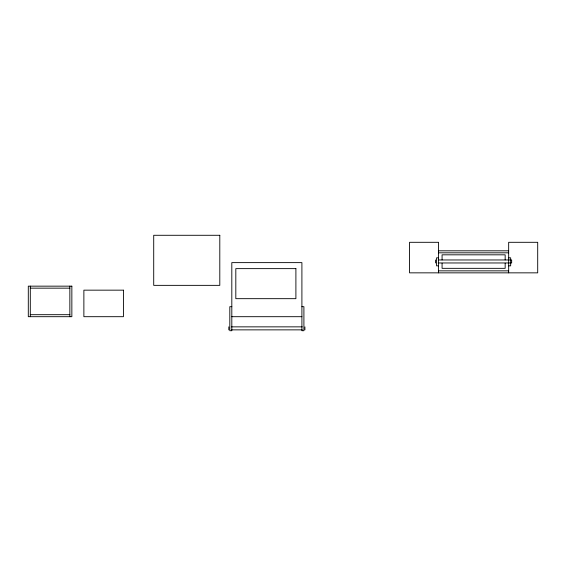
<?xml version="1.0" encoding="UTF-8"?>
<svg xmlns="http://www.w3.org/2000/svg" width="566" height="566" viewBox="0 0 566 566"><rect width="100%" height="100%" fill="white"/><g stroke="black" fill="none" stroke-linecap="round" stroke-linejoin="round"><path stroke-width="0.85" d="M438.572 250.816L508.664 250.816M438.572 252.818L508.664 252.818M438.572 257.827L436.57 257.827L436.57 265.836L438.572 265.836M508.664 257.827L510.666 257.827L510.666 265.836L508.664 265.836M438.19 259.964L511.664 259.964L511.664 262.964L438.19 262.964M438.572 270.845L508.664 270.845M30.302 288.158L69.851 288.158M231.812 306.68L229.81 306.68L229.81 330.714L231.812 330.714L231.812 262.624L301.904 262.624L301.904 330.714L303.907 330.714L303.907 306.68L301.904 306.68M30.302 314.689L69.851 314.689M231.812 316.691L301.904 316.691M231.43 326.858L302.286 326.858M231.43 329.865L302.286 329.865M508.664 272.847L508.664 242.305L537.7 242.305L537.7 272.847L409.536 272.847L409.536 242.305L438.572 242.305L438.572 272.847M505.162 259.893L505.162 254.82L442.074 254.82L442.074 259.893M505.162 263.268L505.162 268.341L442.074 268.341L442.074 263.268M435.565 259.964L435.565 262.964M304.911 326.858L304.911 329.865M228.813 326.858L228.813 329.865M69.851 286.155L69.851 316.691M30.302 286.155L30.302 316.691M219.799 235.286L153.711 235.286L153.711 285.356L219.799 285.356L219.799 235.286M295.898 268.631L235.817 268.631L235.817 298.671L295.898 298.671L295.898 268.631M71.854 286.155L28.3 286.155L28.3 316.691L71.854 316.691L71.854 286.155M123.423 290.16L83.874 290.16L83.874 316.691L123.423 316.691L123.423 290.16"/></g></svg>
